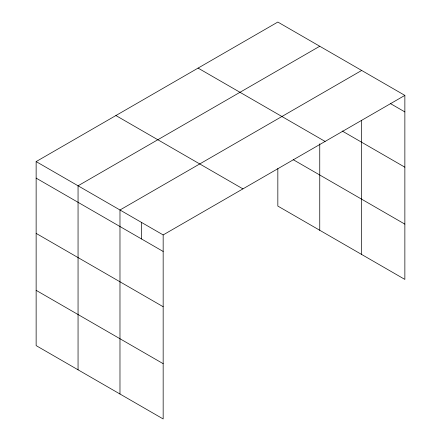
<?xml version="1.0" encoding="UTF-8"?>
<svg xmlns="http://www.w3.org/2000/svg" width="441" height="441" viewBox="0 0 441 441"><rect width="100%" height="100%" fill="white"/><g stroke="black" fill="none" stroke-linecap="round" stroke-linejoin="round"><path stroke-width="0.66" d="M404.86 95.388L277.836 22.05L36.14 161.588L36.14 345.612L163.164 418.95L163.164 234.926L404.86 95.388L404.86 279.412L277.836 206.074L277.836 168.539M319.753 46.25L78.057 185.793L78.057 369.812M361.67 70.455L119.98 209.993L119.98 394.017M390.268 103.492L404.86 111.915M342.188 131.005L404.86 167.189M198.075 68.096L325.1 141.434M293.182 159.659L404.86 224.138M115.9 115.542L242.925 188.88M36.14 161.588L163.164 234.926M36.14 178.12L163.164 251.458M36.14 233.388L163.164 306.727M36.14 290.338L163.164 363.676M361.67 120.415L361.67 254.474M319.753 143.816L319.753 230.274M141.572 222.462L141.572 238.989"/></g></svg>
